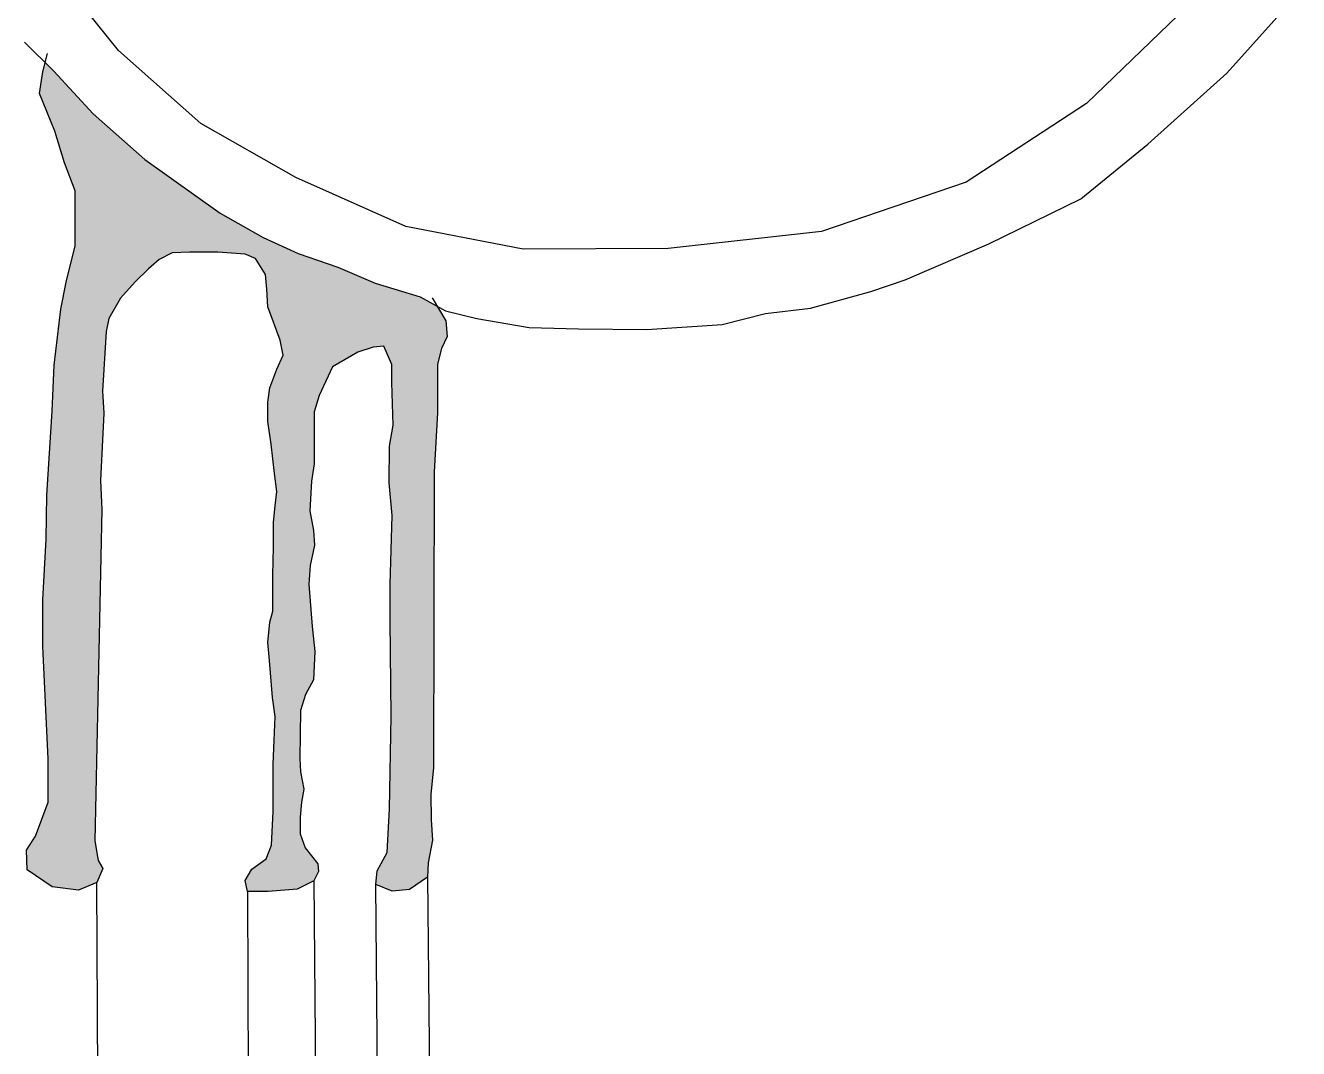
# Model space of a CAD drawing. Header units: inches. Extents: x 155 to 361, y 91 to 381.
# Drawn here: x 280.855 to 282.986, y 285.564 to 287.276 of the extents above; entities that cross this region are included whole.
import ezdxf

# ---------------------------------------------------------------- set-up
doc = ezdxf.new("R2010")
doc.units = ezdxf.units.IN
doc.header["$MEASUREMENT"] = 0
doc.layers.add('çziigi', color=10, linetype='Continuous')

msp = doc.modelspace()

# ---------------------------------------------------------------- hatches: boundary and pattern name
at = {"layer": 'çziigi'}
h = msp.add_hatch(color=256, dxfattribs=at)
h.dxf.hatch_style = 1
h.paths.add_polyline_path([(281.1808, 286.962), (281.0546, 287.0518), (280.9684, 287.1282), (280.9027, 287.1992), (280.8879, 287.2137), (280.8839, 287.1984), (280.8783, 287.1622), (280.9043, 287.0989), (280.9201, 287.0458), (280.9382, 286.9994), (280.9382, 286.9068), (280.9235, 286.8491), (280.9145, 286.8013), (280.9032, 286.7075), (280.8998, 286.6306), (280.8907, 286.4899), (280.8896, 286.4164), (280.8839, 286.3147), (280.8839, 286.2367), (280.8931, 286.0485), (280.8931, 285.9761), (280.8716, 285.9196), (280.8569, 285.8959), (280.858, 285.8631), (280.8999, 285.8348), (280.944, 285.8292), (280.9745, 285.8416), (280.9847, 285.8654), (280.9768, 285.8789), (280.9711, 285.9117), (280.9826, 286.4661), (280.9805, 286.5146), (280.9861, 286.6273), (280.984, 286.6638), (280.9903, 286.7638), (280.9946, 286.7856), (281.0143, 286.8194), (281.0389, 286.8468), (281.0607, 286.8686), (281.079, 286.884), (281.1008, 286.8953), (281.1303, 286.8967), (281.1768, 286.8967), (281.2225, 286.8932), (281.2401, 286.8862), (281.257, 286.8594), (281.2591, 286.8348), (281.2605, 286.8053), (281.2816, 286.7495), (281.2865, 286.7241), (281.276, 286.701), (281.264, 286.6693), (281.2605, 286.6454), (281.2605, 286.6131), (281.2661, 286.5751), (281.2718, 286.5264), (281.276, 286.4961), (281.2732, 286.4722), (281.2704, 286.4448), (281.2704, 286.4027), (281.269, 286.356), (281.269, 286.3202), (281.269, 286.2956), (281.2641, 286.2773), (281.2605, 286.2436), (281.2633, 286.2133), (281.2683, 286.1512), (281.2732, 286.1196), (281.2711, 286.0795), (281.2697, 286.0401), (281.2697, 285.9881), (281.2697, 285.9607), (281.2669, 285.9045), (281.2578, 285.8813), (281.2338, 285.8644), (281.2226, 285.8454), (281.2268, 285.8265), (281.2613, 285.8265), (281.3098, 285.8307), (281.3379, 285.8447), (281.3457, 285.8602), (281.3443, 285.8729), (281.3232, 285.8996), (281.3147, 285.9235), (281.3147, 285.9509), (281.3168, 285.9762), (281.3211, 285.998), (281.3154, 286.0268), (281.314, 286.0493), (281.3154, 286.1297), (281.3239, 286.1564), (281.3372, 286.181), (281.3393, 286.2281), (281.3351, 286.2702), (281.3295, 286.3409), (281.3316, 286.3725), (281.3386, 286.4063), (281.3372, 286.4309), (281.3309, 286.4639), (281.3337, 286.5133), (281.338, 286.5422), (281.338, 286.5703), (281.338, 286.6033), (281.338, 286.6293), (281.3464, 286.6567), (281.3689, 286.7045), (281.4111, 286.7291), (281.4371, 286.7376), (281.4547, 286.739), (281.4681, 286.7087), (281.4681, 286.6785), (281.4702, 286.6073), (281.4646, 286.5721), (281.4639, 286.5103), (281.4688, 286.4561), (281.4653, 286.3406), (281.4653, 286.2802), (281.4674, 286.1202), (281.4646, 285.9649), (281.4604, 285.8918), (281.4435, 285.8616), (281.4414, 285.8384), (281.4688, 285.8271), (281.4976, 285.83), (281.5279, 285.851), (281.5293, 285.8749), (281.5363, 285.9129), (281.5342, 285.9466), (281.5335, 285.9895), (281.5377, 286.0338), (281.5391, 286.5288), (281.5445, 286.6279), (281.5445, 286.6751), (281.5445, 286.7092), (281.5511, 286.7356), (281.561, 286.7554), (281.5588, 286.7818), (281.5443, 286.806), (281.5159, 286.822), (281.4405, 286.8446), (281.378, 286.8716), (281.3112, 286.8942), (281.253, 286.9211)])

# ---------------------------------------------------------------- linework, layer by layer
for p, q in [((281.0109, 287.234), (280.8888, 287.386)), ((282.8307, 287.3386), (282.6309, 287.1451)), ((282.8661, 287.1958), (282.9858, 287.3295)), ((280.8532, 287.2477), (280.9027, 287.1992)), ((280.8839, 287.1984), (280.8918, 287.2289)), ((281.1487, 287.112), (281.0109, 287.234)), ((280.8783, 287.1622), (280.8839, 287.1984)), ((280.9027, 287.1992), (280.9684, 287.1282)), ((282.7336, 287.0774), (282.8661, 287.1958)), ((280.9043, 287.0989), (280.8783, 287.1622)), ((280.9684, 287.1282), (281.0546, 287.0518)), ((282.6309, 287.1451), (282.4297, 287.0137)), ((281.3076, 287.0216), (281.1487, 287.112)), ((280.9201, 287.0458), (280.9043, 287.0989)), ((282.6216, 286.9859), (282.7336, 287.0774)), ((280.9382, 286.9994), (280.9201, 287.0458)), ((281.0546, 287.0518), (281.1808, 286.962)), ((281.4915, 286.9393), (281.3076, 287.0216)), ((282.4297, 287.0137), (282.1872, 286.9313)), ((280.9382, 286.9068), (280.9382, 286.9994)), ((282.4676, 286.9105), (282.6216, 286.9859)), ((281.1808, 286.962), (281.253, 286.9211)), ((281.688, 286.9013), (281.4915, 286.9393)), ((281.253, 286.9211), (281.3112, 286.8942)), ((282.1872, 286.9313), (281.9305, 286.9028)), ((280.9235, 286.8491), (280.9382, 286.9068)), ((281.1008, 286.8953), (281.079, 286.884)), ((281.1303, 286.8967), (281.1008, 286.8953)), ((281.1768, 286.8967), (281.1303, 286.8967)), ((281.2225, 286.8932), (281.1768, 286.8967)), ((281.3112, 286.8942), (281.378, 286.8716)), ((281.9305, 286.9028), (281.688, 286.9013)), ((282.3273, 286.85), (282.4676, 286.9105)), ((281.079, 286.884), (281.0607, 286.8686)), ((281.2401, 286.8862), (281.2225, 286.8932)), ((281.257, 286.8594), (281.2401, 286.8862)), ((281.0607, 286.8686), (281.0389, 286.8468)), ((281.2591, 286.8348), (281.257, 286.8594)), ((281.378, 286.8716), (281.4405, 286.8446)), ((280.9145, 286.8013), (280.9235, 286.8491)), ((281.0389, 286.8468), (281.0143, 286.8194)), ((281.2605, 286.8053), (281.2591, 286.8348)), ((281.4405, 286.8446), (281.5159, 286.822)), ((282.1689, 286.8026), (282.2702, 286.8306)), ((282.2702, 286.8306), (282.3273, 286.85)), ((281.0143, 286.8194), (280.9946, 286.7856)), ((281.5159, 286.822), (281.5579, 286.7984)), ((281.5357, 286.8203), (281.5588, 286.7818)), ((280.9032, 286.7075), (280.9145, 286.8013)), ((281.2816, 286.7495), (281.2605, 286.8053)), ((281.5579, 286.7984), (281.6107, 286.7854)), ((282.0213, 286.7757), (282.0935, 286.794)), ((282.0935, 286.794), (282.1689, 286.8026)), ((280.9946, 286.7856), (280.9903, 286.7638)), ((281.5588, 286.7818), (281.561, 286.7554)), ((281.6107, 286.7854), (281.6979, 286.7704)), ((281.6979, 286.7704), (281.7809, 286.7682)), ((281.7809, 286.7682), (281.8953, 286.7671)), ((281.8953, 286.7671), (282.0213, 286.7757)), ((280.9903, 286.7638), (280.984, 286.6638)), ((281.2865, 286.7241), (281.2816, 286.7495)), ((281.561, 286.7554), (281.5511, 286.7356)), ((281.276, 286.701), (281.2865, 286.7241)), ((281.4111, 286.7291), (281.3689, 286.7045)), ((281.4371, 286.7376), (281.4111, 286.7291)), ((281.4547, 286.739), (281.4371, 286.7376)), ((281.4681, 286.7087), (281.4547, 286.739)), ((281.5511, 286.7356), (281.5445, 286.7092)), ((280.8998, 286.6306), (280.9032, 286.7075)), ((281.3689, 286.7045), (281.3464, 286.6567)), ((281.4681, 286.6785), (281.4681, 286.7087)), ((281.5445, 286.7092), (281.5445, 286.6751)), ((281.264, 286.6693), (281.276, 286.701)), ((280.984, 286.6638), (280.9861, 286.6273)), ((281.2605, 286.6454), (281.264, 286.6693)), ((281.4702, 286.6073), (281.4681, 286.6785)), ((281.5445, 286.6751), (281.5445, 286.6279)), ((281.2605, 286.6131), (281.2605, 286.6454)), ((281.3464, 286.6567), (281.338, 286.6293)), ((280.8907, 286.4899), (280.8998, 286.6306)), ((280.9861, 286.6273), (280.9805, 286.5146)), ((281.338, 286.6293), (281.338, 286.6033)), ((281.5445, 286.6279), (281.5391, 286.5288)), ((281.2661, 286.5751), (281.2605, 286.6131)), ((281.338, 286.6033), (281.338, 286.5703)), ((281.4646, 286.5721), (281.4702, 286.6073)), ((281.2718, 286.5264), (281.2661, 286.5751)), ((281.338, 286.5703), (281.338, 286.5422)), ((281.4639, 286.5103), (281.4646, 286.5721)), ((281.338, 286.5422), (281.3337, 286.5133)), ((280.9805, 286.5146), (280.9826, 286.4661)), ((281.276, 286.4961), (281.2718, 286.5264)), ((281.3337, 286.5133), (281.3309, 286.4639)), ((281.4688, 286.4561), (281.4639, 286.5103)), ((281.5391, 286.5288), (281.5377, 286.0338)), ((280.8896, 286.4164), (280.8907, 286.4899)), ((281.2732, 286.4722), (281.276, 286.4961)), ((281.2704, 286.4448), (281.2732, 286.4722)), ((280.9826, 286.4661), (280.9711, 285.9117)), ((281.3309, 286.4639), (281.3372, 286.4309)), ((281.4653, 286.3406), (281.4688, 286.4561)), ((281.2704, 286.4027), (281.2704, 286.4448)), ((281.3372, 286.4309), (281.3386, 286.4063)), ((280.8839, 286.3147), (280.8896, 286.4164)), ((281.3386, 286.4063), (281.3316, 286.3725)), ((281.269, 286.356), (281.2704, 286.4027)), ((281.3316, 286.3725), (281.3295, 286.3409)), ((281.269, 286.3202), (281.269, 286.356)), ((281.3295, 286.3409), (281.3351, 286.2702)), ((281.4653, 286.2802), (281.4653, 286.3406)), ((281.269, 286.2956), (281.269, 286.3202)), ((280.8839, 286.2367), (280.8839, 286.3147)), ((281.2605, 286.2436), (281.2641, 286.2773)), ((281.2641, 286.2773), (281.269, 286.2956)), ((281.4674, 286.1202), (281.4653, 286.2802)), ((281.3351, 286.2702), (281.3393, 286.2281)), ((280.8931, 286.0485), (280.8839, 286.2367)), ((281.2633, 286.2133), (281.2605, 286.2436)), ((281.2683, 286.1512), (281.2633, 286.2133)), ((281.3393, 286.2281), (281.3372, 286.181)), ((281.3372, 286.181), (281.3239, 286.1564)), ((281.2732, 286.1196), (281.2683, 286.1512)), ((281.3239, 286.1564), (281.3154, 286.1297)), ((281.3154, 286.1297), (281.314, 286.0493)), ((281.2711, 286.0795), (281.2732, 286.1196)), ((281.4646, 285.9649), (281.4674, 286.1202)), ((281.2697, 286.0401), (281.2711, 286.0795)), ((280.8931, 285.9761), (280.8931, 286.0485)), ((281.314, 286.0493), (281.3154, 286.0268)), ((281.2697, 285.9881), (281.2697, 286.0401)), ((281.3154, 286.0268), (281.3211, 285.998)), ((281.5377, 286.0338), (281.5335, 285.9895)), ((281.2697, 285.9607), (281.2697, 285.9881)), ((281.3211, 285.998), (281.3168, 285.9762)), ((281.5335, 285.9895), (281.5342, 285.9466)), ((280.8716, 285.9196), (280.8931, 285.9761)), ((281.2669, 285.9045), (281.2697, 285.9607)), ((281.3168, 285.9762), (281.3147, 285.9509)), ((281.4604, 285.8918), (281.4646, 285.9649)), ((281.3147, 285.9509), (281.3147, 285.9235)), ((281.5342, 285.9466), (281.5363, 285.9129)), ((280.8569, 285.8959), (280.8716, 285.9196)), ((281.3147, 285.9235), (281.3232, 285.8996)), ((280.858, 285.8631), (280.8569, 285.8959)), ((280.9711, 285.9117), (280.9768, 285.8789)), ((281.2578, 285.8813), (281.2669, 285.9045)), ((281.3232, 285.8996), (281.3443, 285.8729)), ((281.5363, 285.9129), (281.5293, 285.8749)), ((280.9768, 285.8789), (280.9847, 285.8654)), ((281.2338, 285.8644), (281.2578, 285.8813)), ((281.3443, 285.8729), (281.3457, 285.8602)), ((281.4435, 285.8616), (281.4604, 285.8918)), ((281.5293, 285.8749), (281.5279, 285.851)), ((280.8999, 285.8348), (280.858, 285.8631)), ((280.9847, 285.8654), (280.9745, 285.8416)), ((281.2226, 285.8454), (281.2338, 285.8644)), ((281.3457, 285.8602), (281.3379, 285.8447)), ((281.4414, 285.8384), (281.4435, 285.8616)), ((281.5279, 285.851), (281.4976, 285.83)), ((281.5279, 285.851), (282.04, 235.8474)), ((280.944, 285.8292), (280.8999, 285.8348)), ((280.9745, 285.8416), (280.944, 285.8292)), ((281.2164, 235.7784), (280.9745, 285.8416)), ((281.2268, 285.8265), (281.2226, 285.8454)), ((281.3098, 285.8307), (281.2613, 285.8265)), ((281.3379, 285.8447), (281.3098, 285.8307)), ((281.3379, 285.8447), (281.7077, 235.8171)), ((281.8579, 235.8709), (281.4414, 285.8384)), ((281.4688, 285.8271), (281.4414, 285.8384)), ((281.4976, 285.83), (281.4688, 285.8271)), ((281.2268, 285.8265), (281.399, 235.8991)), ((281.2613, 285.8265), (281.2268, 285.8265))]:
    msp.add_line(p, q, dxfattribs=at)

doc.saveas('drawing.dxf')
